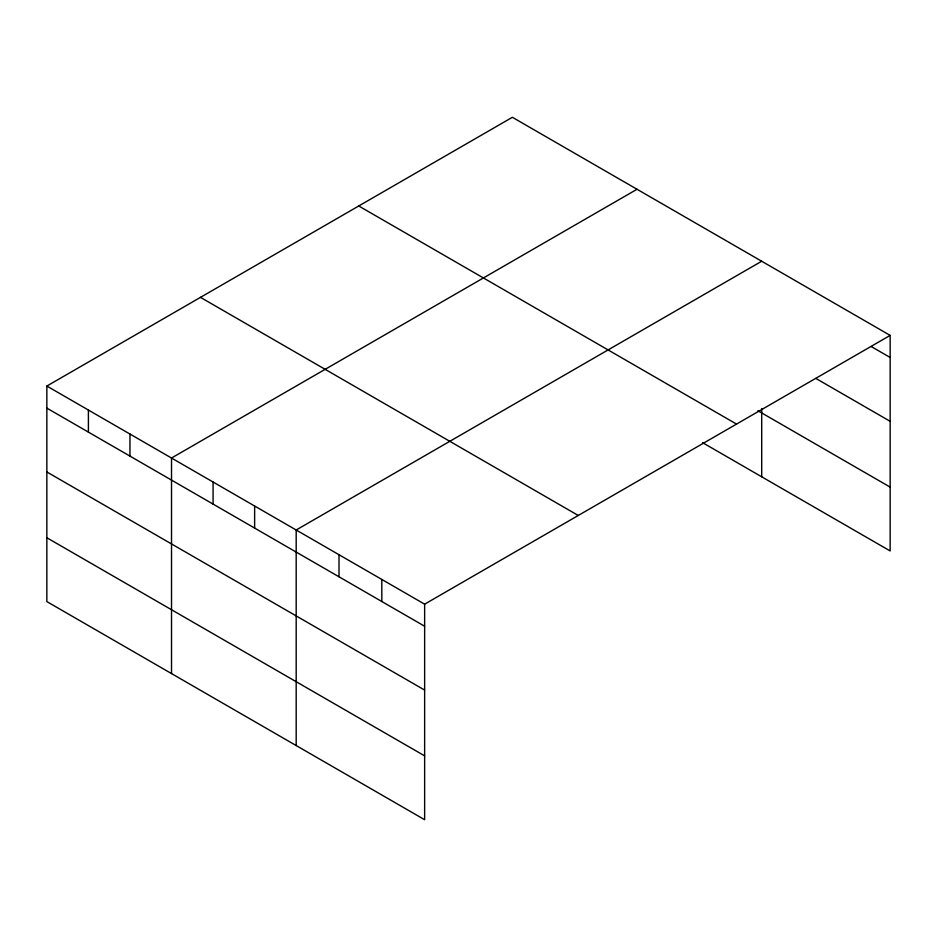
<?xml version="1.0" encoding="UTF-8"?>
<svg xmlns="http://www.w3.org/2000/svg" width="937" height="937" viewBox="0 0 937 937"><rect width="100%" height="100%" fill="white"/><g stroke="black" fill="none" stroke-linecap="round" stroke-linejoin="round"><path stroke-width="1.41" d="M890.15 335.399L512.363 117.289L46.85 386.056L46.85 601.601L424.637 819.711L424.637 604.166L890.15 335.399L890.15 550.944L702.516 442.627M637.031 189.262L171.518 458.029L171.518 673.586M761.699 261.236L296.186 530.002L296.186 745.559M871.258 346.561L890.15 357.465M815.858 378.419L890.15 421.31M757.928 410.757L890.15 487.099M358.742 205.976L736.529 424.086M200.471 297.357L578.258 515.467M46.85 386.056L424.637 604.166M46.85 408.122L424.637 626.232M46.85 471.967L424.637 690.077M46.85 537.756L424.637 755.866M761.699 408.555L761.699 476.792M381.816 579.441L381.816 601.507M339.007 554.727L339.007 576.794M254.63 506.015L254.63 528.081M213.074 482.016L213.074 504.083M129.962 434.03L129.962 456.096M88.406 410.043L88.406 432.109"/></g></svg>
